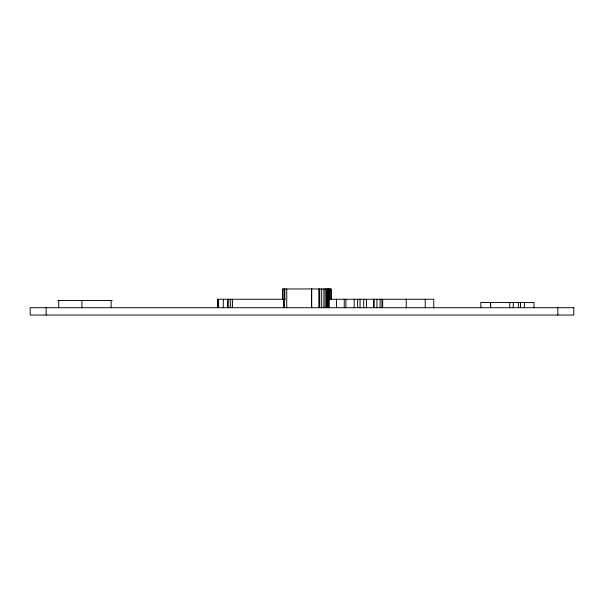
<?xml version="1.0" encoding="UTF-8"?>
<svg xmlns="http://www.w3.org/2000/svg" width="604" height="604" viewBox="0 0 604 604"><rect width="100%" height="100%" fill="white"/><g stroke="black" fill="none" stroke-linecap="round" stroke-linejoin="round"><path stroke-width="0.91" d="M285.194 299.252L217.84 299.252L217.84 307.7M328.108 299.252L433.793 299.252L433.74 307.7M57.614 300.49L112.216 300.49M557.877 307.7L557.877 315.046M534.027 307.7L534.027 302.476L480.814 302.476L480.814 307.7M524.37 302.476L524.37 307.7M520.572 302.476L520.572 307.7M520.467 302.476L520.467 307.7M518.406 302.476L518.406 307.7M513.279 302.476L513.279 307.7M509.753 302.476L509.753 307.7M490.652 302.476L490.629 307.7M490.524 302.476L490.524 307.7M425.231 299.252L425.231 307.7M406.243 299.252L406.243 307.7M382.649 299.252L382.649 307.7M381.947 299.252L381.947 307.7M380.105 299.252L380.105 307.7M376.911 299.252L376.911 307.7M374.186 299.252L374.186 307.7M373.529 299.252L373.529 307.7M366.469 299.252L366.469 307.7M363.759 299.252L363.759 307.7M360.059 299.252L360.059 307.7M357.651 299.252L357.651 307.7M354.208 299.252L354.208 307.7M345.926 299.252L345.926 307.7M344.257 299.252L344.257 307.7M336.526 299.252L336.526 307.7M331.256 299.252L331.256 288.954L282.596 288.954L282.596 299.252M330.788 288.954L330.788 299.267M329.067 288.954L329.029 307.7M329.006 288.954L329.006 299.252M328.772 288.954L328.772 307.7M328.47 288.954L328.485 307.7M328.266 288.954L328.266 307.7M328.025 288.954L328.025 307.7M327.368 288.954L327.368 307.7M326.485 288.954L326.485 307.7M325.224 288.954L325.224 307.7M323.91 288.954L323.91 307.7M321.683 288.954L321.683 307.7M319.712 288.954L319.712 307.7M318.859 288.954L318.859 307.7M311.709 288.954L311.709 307.7M311.498 288.954L311.498 307.7M286.741 288.954L286.741 307.7M284.718 288.954L284.718 299.252M284.658 288.954L284.658 299.252M284.424 288.954L284.424 307.7M283.525 299.252L283.525 307.7M283.042 288.954L283.042 299.252M232.464 299.252L232.464 307.7M230.653 299.252L230.653 307.7M228.72 299.252L228.72 307.7M227.474 299.252L227.474 307.7M223.321 299.252L223.321 307.7M218.157 299.252L218.157 307.7M218.029 299.252L218.029 307.7M111.128 300.49L111.128 307.7M81.91 300.49L81.91 307.7M58.709 300.49L58.709 307.7M46.123 307.7L46.123 315.046M573.8 307.7L30.2 307.7L30.2 315.046L573.8 315.046L573.8 307.7"/></g></svg>
